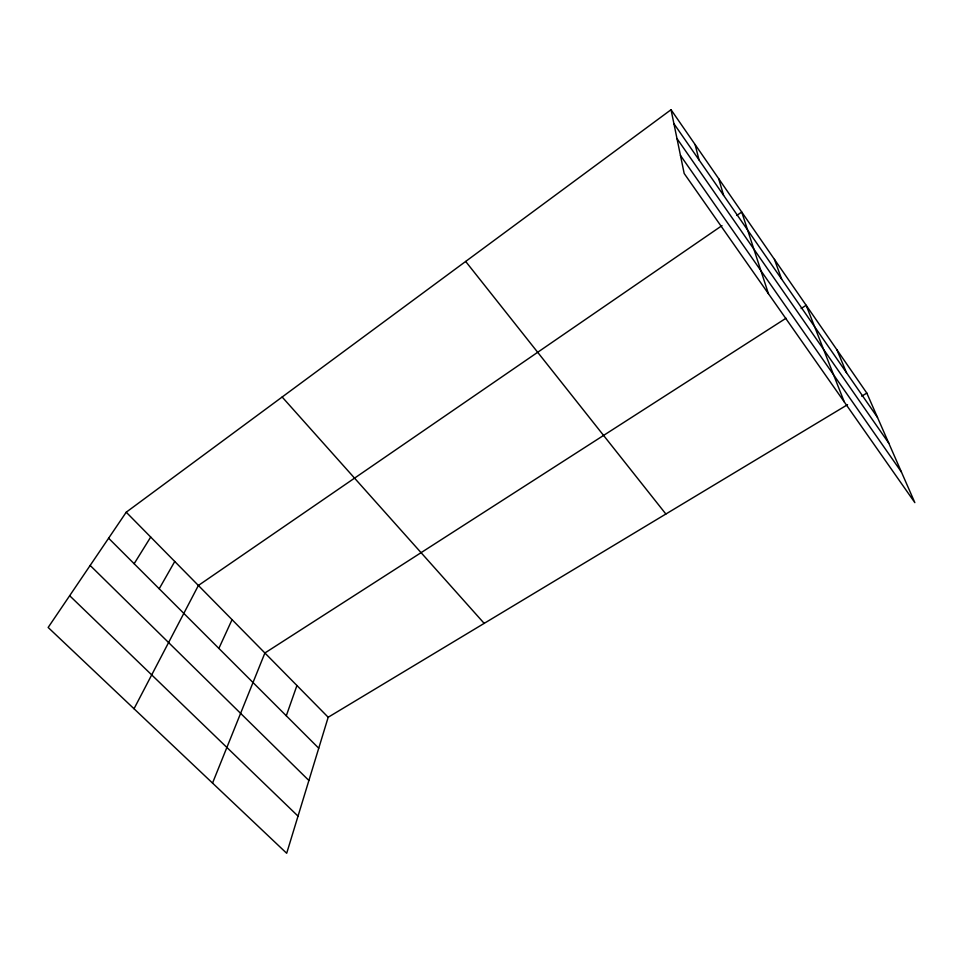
<?xml version="1.0" encoding="UTF-8"?>
<svg xmlns="http://www.w3.org/2000/svg" width="963" height="963" viewBox="0 0 963 963"><rect width="100%" height="100%" fill="white"/><g stroke="black" fill="none" stroke-linecap="round" stroke-linejoin="round"><path stroke-width="1.44" d="M847.56 404.677L328.19 717.254L286.685 853.278L48.15 627.467L126.225 512.208L671.042 109.722L866.82 393.085L914.85 502.638L684.175 173.472L671.042 109.722M286.288 715.786L296.929 685.512M212.534 783.088L264.897 652.986L786.037 318.223M218.866 648.4L232.059 619.654M134.026 708.756L198.39 585.468L722.009 225.607M159.208 588.766L174.76 561.477M134.146 563.716L150.71 537.053M736.803 215.435L741.739 212.041L768.438 293.715M801.132 308.521L806.163 305.295L844.274 401.92M861.692 396.178L866.82 393.085M69.661 595.712L298.024 816.118M90.161 565.45L308.894 780.487M108.614 538.209L318.741 748.227M126.225 512.208L328.19 717.254M282.159 397.021L484.184 623.374M465.671 261.442L665.878 514.025M680.456 155.416L901.428 472.026M676.989 138.576L888.777 443.161M673.919 123.685L877.498 417.424M836.943 349.846L846.525 372.753M774.445 259.384L781.643 279.114M718.675 178.673L723.61 195.381M695.117 144.57L699.042 159.942"/></g></svg>
